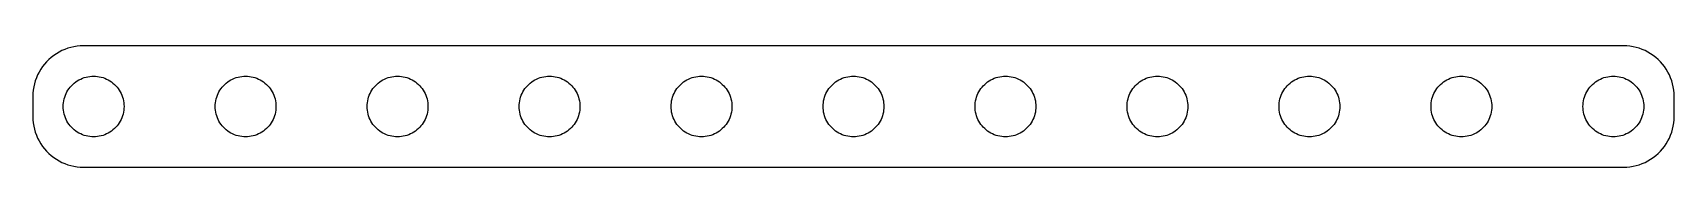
# Model space of a CAD drawing. Header units: metres. Extents: x -81 to 81, y -6 to 6.
import ezdxf

# ---------------------------------------------------------------- set-up
doc = ezdxf.new("R2010")
doc.units = ezdxf.units.M

msp = doc.modelspace()

# ---------------------------------------------------------------- linework, layer by layer
for p, q in [((-78.9389, 5.04509), (-79.1871, 4.85257)), ((-78.6791, 5.22163), (-78.9389, 5.04509)), ((-78.4088, 5.38153), (-78.6791, 5.22163)), ((-78.1289, 5.52414), (-78.4088, 5.38153)), ((-77.8406, 5.64888), (-78.1289, 5.52414)), ((-77.5451, 5.75528), (-77.8406, 5.64888)), ((-77.2435, 5.84291), (-77.5451, 5.75528)), ((-76.9369, 5.91144), (-77.2435, 5.84291)), ((-76.6267, 5.96057), (-76.9369, 5.91144)), ((-76.3139, 5.99013), (-76.6267, 5.96057)), ((-76, 6), (-76.3139, 5.99013)), ((76, 6), (-76, 6)), ((76.3139, 5.99013), (76, 6)), ((76.6267, 5.96057), (76.3139, 5.99013)), ((76.9369, 5.91144), (76.6267, 5.96057)), ((77.2435, 5.84291), (76.9369, 5.91144)), ((77.5451, 5.75528), (77.2435, 5.84291)), ((77.8406, 5.64888), (77.5451, 5.75528)), ((78.1289, 5.52414), (77.8406, 5.64888)), ((78.4088, 5.38153), (78.1289, 5.52414)), ((78.6791, 5.22163), (78.4088, 5.38153)), ((78.9389, 5.04509), (78.6791, 5.22163)), ((79.1871, 4.85257), (78.9389, 5.04509)), ((-80.3815, 3.40877), (-80.5241, 3.12889)), ((-80.2216, 3.67914), (-80.3815, 3.40877)), ((-80.0451, 3.93892), (-80.2216, 3.67914)), ((-79.8526, 4.18712), (-80.0451, 3.93892)), ((-79.6448, 4.42273), (-79.8526, 4.18712)), ((-79.4227, 4.64484), (-79.6448, 4.42273)), ((-79.1871, 4.85257), (-79.4227, 4.64484)), ((79.4227, 4.64484), (79.1871, 4.85257)), ((79.6448, 4.42273), (79.4227, 4.64484)), ((79.8526, 4.18712), (79.6448, 4.42273)), ((80.0451, 3.93892), (79.8526, 4.18712)), ((80.2216, 3.67914), (80.0451, 3.93892)), ((80.3815, 3.40877), (80.2216, 3.67914)), ((80.5241, 3.12889), (80.3815, 3.40877)), ((-80.9606, 1.62666), (-80.9901, 1.31395)), ((-80.9114, 1.9369), (-80.9606, 1.62666)), ((-80.8429, 2.24345), (-80.9114, 1.9369)), ((-80.7553, 2.54509), (-80.8429, 2.24345)), ((-80.6489, 2.84062), (-80.7553, 2.54509)), ((-80.5241, 3.12889), (-80.6489, 2.84062)), ((-77.533, 1.60747), (-77.427, 1.76335)), ((-77.427, 1.76335), (-77.3115, 1.91226)), ((-77.3115, 1.91226), (-77.1869, 2.05363)), ((-77.1869, 2.05363), (-77.0536, 2.1869)), ((-77.0536, 2.1869), (-76.9123, 2.31154)), ((-76.9123, 2.31154), (-76.7634, 2.42705)), ((-76.7634, 2.42705), (-76.6075, 2.53297)), ((-76.6075, 2.53297), (-76.4453, 2.62891)), ((-76.4453, 2.62891), (-76.2773, 2.71448)), ((-76.2773, 2.71448), (-76.1044, 2.78932)), ((-76.1044, 2.78932), (-75.927, 2.85316)), ((-75.927, 2.85316), (-75.7461, 2.90575)), ((-75.7461, 2.90575), (-75.5621, 2.94685)), ((-75.5621, 2.94685), (-75.376, 2.97633)), ((-75.376, 2.97633), (-75.1884, 2.99408)), ((-75.1884, 2.99408), (-75, 3)), ((-75, 3), (-74.8116, 2.99408)), ((-74.8116, 2.99408), (-74.624, 2.97633)), ((-74.624, 2.97633), (-74.4379, 2.94685)), ((-74.4379, 2.94685), (-74.2539, 2.90575)), ((-74.2539, 2.90575), (-74.073, 2.85316)), ((-74.073, 2.85316), (-73.8956, 2.78932)), ((-73.8956, 2.78932), (-73.7227, 2.71448)), ((-73.7227, 2.71448), (-73.5547, 2.62891)), ((-73.5547, 2.62891), (-73.3925, 2.53297)), ((-73.3925, 2.53297), (-73.2366, 2.42705)), ((-73.2366, 2.42705), (-73.0877, 2.31154)), ((-73.0877, 2.31154), (-72.9464, 2.1869)), ((-72.9464, 2.1869), (-72.8131, 2.05363)), ((-72.8131, 2.05363), (-72.6885, 1.91226)), ((-72.6885, 1.91226), (-72.573, 1.76335)), ((-72.573, 1.76335), (-72.467, 1.60747)), ((-62.533, 1.60747), (-62.427, 1.76335)), ((-62.427, 1.76335), (-62.3115, 1.91226)), ((-62.3115, 1.91226), (-62.1869, 2.05363)), ((-62.1869, 2.05363), (-62.0536, 2.1869)), ((-62.0536, 2.1869), (-61.9123, 2.31154)), ((-61.9123, 2.31154), (-61.7634, 2.42705)), ((-61.7634, 2.42705), (-61.6075, 2.53297)), ((-61.6075, 2.53297), (-61.4453, 2.62891)), ((-61.4453, 2.62891), (-61.2773, 2.71448)), ((-61.2773, 2.71448), (-61.1044, 2.78932)), ((-61.1044, 2.78932), (-60.927, 2.85316)), ((-60.927, 2.85316), (-60.7461, 2.90575)), ((-60.7461, 2.90575), (-60.5621, 2.94685)), ((-60.5621, 2.94685), (-60.376, 2.97633)), ((-60.376, 2.97633), (-60.1884, 2.99408)), ((-60.1884, 2.99408), (-60, 3)), ((-60, 3), (-59.8116, 2.99408)), ((-59.8116, 2.99408), (-59.624, 2.97633)), ((-59.624, 2.97633), (-59.4379, 2.94685)), ((-59.4379, 2.94685), (-59.2539, 2.90575)), ((-59.2539, 2.90575), (-59.0729, 2.85316)), ((-59.0729, 2.85316), (-58.8956, 2.78932)), ((-58.8956, 2.78932), (-58.7227, 2.71448)), ((-58.7227, 2.71448), (-58.5547, 2.62891)), ((-58.5547, 2.62891), (-58.3925, 2.53297)), ((-58.3925, 2.53297), (-58.2366, 2.42705)), ((-58.2366, 2.42705), (-58.0877, 2.31154)), ((-58.0877, 2.31154), (-57.9464, 2.1869)), ((-57.9464, 2.1869), (-57.8131, 2.05363)), ((-57.8131, 2.05363), (-57.6885, 1.91226)), ((-57.6885, 1.91226), (-57.5729, 1.76335)), ((-57.5729, 1.76335), (-57.467, 1.60747)), ((-47.533, 1.60747), (-47.427, 1.76335)), ((-47.427, 1.76335), (-47.3115, 1.91226)), ((-47.3115, 1.91226), (-47.1869, 2.05363)), ((-47.1869, 2.05363), (-47.0536, 2.1869)), ((-47.0536, 2.1869), (-46.9123, 2.31154)), ((-46.9123, 2.31154), (-46.7634, 2.42705)), ((-46.7634, 2.42705), (-46.6075, 2.53297)), ((-46.6075, 2.53297), (-46.4453, 2.62891)), ((-46.4453, 2.62891), (-46.2773, 2.71448)), ((-46.2773, 2.71448), (-46.1044, 2.78932)), ((-46.1044, 2.78932), (-45.927, 2.85316)), ((-45.927, 2.85316), (-45.7461, 2.90575)), ((-45.7461, 2.90575), (-45.5621, 2.94685)), ((-45.5621, 2.94685), (-45.376, 2.97633)), ((-45.376, 2.97633), (-45.1884, 2.99408)), ((-45.1884, 2.99408), (-45, 3)), ((-45, 3), (-44.8116, 2.99408)), ((-44.8116, 2.99408), (-44.624, 2.97633)), ((-44.624, 2.97633), (-44.4379, 2.94685)), ((-44.4379, 2.94685), (-44.2539, 2.90575)), ((-44.2539, 2.90575), (-44.0729, 2.85316)), ((-44.0729, 2.85316), (-43.8956, 2.78932)), ((-43.8956, 2.78932), (-43.7227, 2.71448)), ((-43.7227, 2.71448), (-43.5547, 2.62891)), ((-43.5547, 2.62891), (-43.3925, 2.53297)), ((-43.3925, 2.53297), (-43.2366, 2.42705)), ((-43.2366, 2.42705), (-43.0877, 2.31154)), ((-43.0877, 2.31154), (-42.9464, 2.1869)), ((-42.9464, 2.1869), (-42.8131, 2.05363)), ((-42.8131, 2.05363), (-42.6885, 1.91226)), ((-42.6885, 1.91226), (-42.5729, 1.76335)), ((-42.5729, 1.76335), (-42.467, 1.60747)), ((-32.533, 1.60747), (-32.427, 1.76335)), ((-32.427, 1.76335), (-32.3115, 1.91226)), ((-32.3115, 1.91226), (-32.1869, 2.05363)), ((-32.1869, 2.05363), (-32.0536, 2.1869)), ((-32.0536, 2.1869), (-31.9123, 2.31154)), ((-31.9123, 2.31154), (-31.7634, 2.42705)), ((-31.7634, 2.42705), (-31.6075, 2.53297)), ((-31.6075, 2.53297), (-31.4453, 2.62891)), ((-31.4453, 2.62891), (-31.2773, 2.71448)), ((-31.2773, 2.71448), (-31.1044, 2.78932)), ((-31.1044, 2.78932), (-30.927, 2.85316)), ((-30.927, 2.85316), (-30.7461, 2.90575)), ((-30.7461, 2.90575), (-30.5621, 2.94685)), ((-30.5621, 2.94685), (-30.376, 2.97633)), ((-30.376, 2.97633), (-30.1884, 2.99408)), ((-30.1884, 2.99408), (-30, 3)), ((-30, 3), (-29.8116, 2.99408)), ((-29.8116, 2.99408), (-29.624, 2.97633)), ((-29.624, 2.97633), (-29.4379, 2.94685)), ((-29.4379, 2.94685), (-29.2539, 2.90575)), ((-29.2539, 2.90575), (-29.0729, 2.85316)), ((-29.0729, 2.85316), (-28.8956, 2.78932)), ((-28.8956, 2.78932), (-28.7227, 2.71448)), ((-28.7227, 2.71448), (-28.5547, 2.62891)), ((-28.5547, 2.62891), (-28.3925, 2.53297)), ((-28.3925, 2.53297), (-28.2366, 2.42705)), ((-28.2366, 2.42705), (-28.0877, 2.31154)), ((-28.0877, 2.31154), (-27.9464, 2.1869)), ((-27.9464, 2.1869), (-27.8131, 2.05363)), ((-27.8131, 2.05363), (-27.6884, 1.91226)), ((-27.6884, 1.91226), (-27.5729, 1.76335)), ((-27.5729, 1.76335), (-27.467, 1.60747)), ((-17.533, 1.60747), (-17.427, 1.76335)), ((-17.427, 1.76335), (-17.3115, 1.91226)), ((-17.3115, 1.91226), (-17.1869, 2.05363)), ((-17.1869, 2.05363), (-17.0536, 2.1869)), ((-17.0536, 2.1869), (-16.9123, 2.31154)), ((-16.9123, 2.31154), (-16.7634, 2.42705)), ((-16.7634, 2.42705), (-16.6075, 2.53297)), ((-16.6075, 2.53297), (-16.4453, 2.62891)), ((-16.4453, 2.62891), (-16.2773, 2.71448)), ((-16.2773, 2.71448), (-16.1044, 2.78932)), ((-16.1044, 2.78932), (-15.927, 2.85316)), ((-15.927, 2.85316), (-15.7461, 2.90575)), ((-15.7461, 2.90575), (-15.5621, 2.94685)), ((-15.5621, 2.94685), (-15.376, 2.97633)), ((-15.376, 2.97633), (-15.1884, 2.99408)), ((-15.1884, 2.99408), (-15, 3)), ((-15, 3), (-14.8116, 2.99408)), ((-14.8116, 2.99408), (-14.624, 2.97633)), ((-14.624, 2.97633), (-14.4379, 2.94685)), ((-14.4379, 2.94685), (-14.2539, 2.90575)), ((-14.2539, 2.90575), (-14.0729, 2.85316)), ((-14.0729, 2.85316), (-13.8956, 2.78932)), ((-13.8956, 2.78932), (-13.7227, 2.71448)), ((-13.7227, 2.71448), (-13.5547, 2.62891)), ((-13.5547, 2.62891), (-13.3925, 2.53297)), ((-13.3925, 2.53297), (-13.2366, 2.42705)), ((-13.2366, 2.42705), (-13.0877, 2.31154)), ((-13.0877, 2.31154), (-12.9464, 2.1869)), ((-12.9464, 2.1869), (-12.8131, 2.05363)), ((-12.8131, 2.05363), (-12.6884, 1.91226)), ((-12.6884, 1.91226), (-12.5729, 1.76335)), ((-12.5729, 1.76335), (-12.467, 1.60747)), ((-2.53297, 1.60747), (-2.42705, 1.76335)), ((-2.42705, 1.76335), (-2.31154, 1.91226)), ((-2.31154, 1.91226), (-2.1869, 2.05363)), ((-2.1869, 2.05363), (-2.05363, 2.1869)), ((-2.05363, 2.1869), (-1.91226, 2.31154)), ((-1.91226, 2.31154), (-1.76335, 2.42705)), ((-1.76335, 2.42705), (-1.60747, 2.53297)), ((-1.60747, 2.53297), (-1.44525, 2.62891)), ((-1.44525, 2.62891), (-1.27733, 2.71448)), ((-1.27733, 2.71448), (-1.10437, 2.78932)), ((-1.10437, 2.78932), (-0.927048, 2.85316)), ((-0.927048, 2.85316), (-0.746063, 2.90575)), ((-0.746063, 2.90575), (-0.562134, 2.94685)), ((-0.562134, 2.94685), (-0.375992, 2.97633)), ((-0.375992, 2.97633), (-0.18837, 2.99408)), ((-0.18837, 2.99408), (0, 3)), ((0, 3), (0.18837, 2.99408)), ((0.18837, 2.99408), (0.375992, 2.97633)), ((0.375992, 2.97633), (0.562134, 2.94685)), ((0.562134, 2.94685), (0.746063, 2.90575)), ((0.746063, 2.90575), (0.927048, 2.85316)), ((0.927048, 2.85316), (1.10437, 2.78932)), ((1.10437, 2.78932), (1.27733, 2.71448)), ((1.27733, 2.71448), (1.44525, 2.62891)), ((1.44525, 2.62891), (1.60747, 2.53297)), ((1.60747, 2.53297), (1.76335, 2.42705)), ((1.76335, 2.42705), (1.91226, 2.31154)), ((1.91226, 2.31154), (2.05363, 2.1869)), ((2.05363, 2.1869), (2.1869, 2.05363)), ((2.1869, 2.05363), (2.31154, 1.91226)), ((2.31154, 1.91226), (2.42705, 1.76335)), ((2.42705, 1.76335), (2.53297, 1.60747)), ((12.467, 1.60747), (12.5729, 1.76335)), ((12.5729, 1.76335), (12.6884, 1.91226)), ((12.6884, 1.91226), (12.8131, 2.05363)), ((12.8131, 2.05363), (12.9464, 2.1869)), ((12.9464, 2.1869), (13.0877, 2.31154)), ((13.0877, 2.31154), (13.2366, 2.42705)), ((13.2366, 2.42705), (13.3925, 2.53297)), ((13.3925, 2.53297), (13.5547, 2.62891)), ((13.5547, 2.62891), (13.7227, 2.71448)), ((13.7227, 2.71448), (13.8956, 2.78932)), ((13.8956, 2.78932), (14.0729, 2.85316)), ((14.0729, 2.85316), (14.2539, 2.90575)), ((14.2539, 2.90575), (14.4379, 2.94685)), ((14.4379, 2.94685), (14.624, 2.97633)), ((14.624, 2.97633), (14.8116, 2.99408)), ((14.8116, 2.99408), (15, 3)), ((15, 3), (15.1884, 2.99408)), ((15.1884, 2.99408), (15.376, 2.97633)), ((15.376, 2.97633), (15.5621, 2.94685)), ((15.5621, 2.94685), (15.7461, 2.90575)), ((15.7461, 2.90575), (15.927, 2.85316)), ((15.927, 2.85316), (16.1044, 2.78932)), ((16.1044, 2.78932), (16.2773, 2.71448)), ((16.2773, 2.71448), (16.4453, 2.62891)), ((16.4453, 2.62891), (16.6075, 2.53297)), ((16.6075, 2.53297), (16.7634, 2.42705)), ((16.7634, 2.42705), (16.9123, 2.31154)), ((16.9123, 2.31154), (17.0536, 2.1869)), ((17.0536, 2.1869), (17.1869, 2.05363)), ((17.1869, 2.05363), (17.3115, 1.91226)), ((17.3115, 1.91226), (17.427, 1.76335)), ((17.427, 1.76335), (17.533, 1.60747)), ((27.467, 1.60747), (27.5729, 1.76335)), ((27.5729, 1.76335), (27.6884, 1.91226)), ((27.6884, 1.91226), (27.8131, 2.05363)), ((27.8131, 2.05363), (27.9464, 2.1869)), ((27.9464, 2.1869), (28.0877, 2.31154)), ((28.0877, 2.31154), (28.2366, 2.42705)), ((28.2366, 2.42705), (28.3925, 2.53297)), ((28.3925, 2.53297), (28.5547, 2.62891)), ((28.5547, 2.62891), (28.7227, 2.71448)), ((28.7227, 2.71448), (28.8956, 2.78932)), ((28.8956, 2.78932), (29.0729, 2.85316)), ((29.0729, 2.85316), (29.2539, 2.90575)), ((29.2539, 2.90575), (29.4379, 2.94685)), ((29.4379, 2.94685), (29.624, 2.97633)), ((29.624, 2.97633), (29.8116, 2.99408)), ((29.8116, 2.99408), (30, 3)), ((30, 3), (30.1884, 2.99408)), ((30.1884, 2.99408), (30.376, 2.97633)), ((30.376, 2.97633), (30.5621, 2.94685)), ((30.5621, 2.94685), (30.7461, 2.90575)), ((30.7461, 2.90575), (30.927, 2.85316)), ((30.927, 2.85316), (31.1044, 2.78932)), ((31.1044, 2.78932), (31.2773, 2.71448)), ((31.2773, 2.71448), (31.4453, 2.62891)), ((31.4453, 2.62891), (31.6075, 2.53297)), ((31.6075, 2.53297), (31.7634, 2.42705)), ((31.7634, 2.42705), (31.9123, 2.31154)), ((31.9123, 2.31154), (32.0536, 2.1869)), ((32.0536, 2.1869), (32.1869, 2.05363)), ((32.1869, 2.05363), (32.3115, 1.91226)), ((32.3115, 1.91226), (32.427, 1.76335)), ((32.427, 1.76335), (32.533, 1.60747)), ((42.467, 1.60747), (42.5729, 1.76335)), ((42.5729, 1.76335), (42.6885, 1.91226)), ((42.6885, 1.91226), (42.8131, 2.05363)), ((42.8131, 2.05363), (42.9464, 2.1869)), ((42.9464, 2.1869), (43.0877, 2.31154)), ((43.0877, 2.31154), (43.2366, 2.42705)), ((43.2366, 2.42705), (43.3925, 2.53297)), ((43.3925, 2.53297), (43.5547, 2.62891)), ((43.5547, 2.62891), (43.7227, 2.71448)), ((43.7227, 2.71448), (43.8956, 2.78932)), ((43.8956, 2.78932), (44.0729, 2.85316)), ((44.0729, 2.85316), (44.2539, 2.90575)), ((44.2539, 2.90575), (44.4379, 2.94685)), ((44.4379, 2.94685), (44.624, 2.97633)), ((44.624, 2.97633), (44.8116, 2.99408)), ((44.8116, 2.99408), (45, 3)), ((45, 3), (45.1884, 2.99408)), ((45.1884, 2.99408), (45.376, 2.97633)), ((45.376, 2.97633), (45.5621, 2.94685)), ((45.5621, 2.94685), (45.7461, 2.90575)), ((45.7461, 2.90575), (45.927, 2.85316)), ((45.927, 2.85316), (46.1044, 2.78932)), ((46.1044, 2.78932), (46.2773, 2.71448)), ((46.2773, 2.71448), (46.4453, 2.62891)), ((46.4453, 2.62891), (46.6075, 2.53297)), ((46.6075, 2.53297), (46.7634, 2.42705)), ((46.7634, 2.42705), (46.9123, 2.31154)), ((46.9123, 2.31154), (47.0536, 2.1869)), ((47.0536, 2.1869), (47.1869, 2.05363)), ((47.1869, 2.05363), (47.3115, 1.91226)), ((47.3115, 1.91226), (47.427, 1.76335)), ((47.427, 1.76335), (47.533, 1.60747)), ((57.467, 1.60747), (57.5729, 1.76335)), ((57.5729, 1.76335), (57.6885, 1.91226)), ((57.6885, 1.91226), (57.8131, 2.05363)), ((57.8131, 2.05363), (57.9464, 2.1869)), ((57.9464, 2.1869), (58.0877, 2.31154)), ((58.0877, 2.31154), (58.2366, 2.42705)), ((58.2366, 2.42705), (58.3925, 2.53297)), ((58.3925, 2.53297), (58.5547, 2.62891)), ((58.5547, 2.62891), (58.7227, 2.71448)), ((58.7227, 2.71448), (58.8956, 2.78932)), ((58.8956, 2.78932), (59.0729, 2.85316)), ((59.0729, 2.85316), (59.2539, 2.90575)), ((59.2539, 2.90575), (59.4379, 2.94685)), ((59.4379, 2.94685), (59.624, 2.97633)), ((59.624, 2.97633), (59.8116, 2.99408)), ((59.8116, 2.99408), (60, 3)), ((60, 3), (60.1884, 2.99408)), ((60.1884, 2.99408), (60.376, 2.97633)), ((60.376, 2.97633), (60.5621, 2.94685)), ((60.5621, 2.94685), (60.7461, 2.90575)), ((60.7461, 2.90575), (60.927, 2.85316)), ((60.927, 2.85316), (61.1044, 2.78932)), ((61.1044, 2.78932), (61.2773, 2.71448)), ((61.2773, 2.71448), (61.4453, 2.62891)), ((61.4453, 2.62891), (61.6075, 2.53297)), ((61.6075, 2.53297), (61.7634, 2.42705)), ((61.7634, 2.42705), (61.9123, 2.31154)), ((61.9123, 2.31154), (62.0536, 2.1869)), ((62.0536, 2.1869), (62.1869, 2.05363)), ((62.1869, 2.05363), (62.3115, 1.91226)), ((62.3115, 1.91226), (62.427, 1.76335)), ((62.427, 1.76335), (62.533, 1.60747)), ((72.467, 1.60747), (72.573, 1.76335)), ((72.573, 1.76335), (72.6885, 1.91226)), ((72.6885, 1.91226), (72.8131, 2.05363)), ((72.8131, 2.05363), (72.9464, 2.1869)), ((72.9464, 2.1869), (73.0877, 2.31154)), ((73.0877, 2.31154), (73.2366, 2.42705)), ((73.2366, 2.42705), (73.3925, 2.53297)), ((73.3925, 2.53297), (73.5547, 2.62891)), ((73.5547, 2.62891), (73.7227, 2.71448)), ((73.7227, 2.71448), (73.8956, 2.78932)), ((73.8956, 2.78932), (74.073, 2.85316)), ((74.073, 2.85316), (74.2539, 2.90575)), ((74.2539, 2.90575), (74.4379, 2.94685)), ((74.4379, 2.94685), (74.624, 2.97633)), ((74.624, 2.97633), (74.8116, 2.99408)), ((74.8116, 2.99408), (75, 3)), ((75, 3), (75.1884, 2.99408)), ((75.1884, 2.99408), (75.376, 2.97633)), ((75.376, 2.97633), (75.5621, 2.94685)), ((75.5621, 2.94685), (75.7461, 2.90575)), ((75.7461, 2.90575), (75.927, 2.85316)), ((75.927, 2.85316), (76.1044, 2.78932)), ((76.1044, 2.78932), (76.2773, 2.71448)), ((76.2773, 2.71448), (76.4453, 2.62891)), ((76.4453, 2.62891), (76.6075, 2.53297)), ((76.6075, 2.53297), (76.7634, 2.42705)), ((76.7634, 2.42705), (76.9123, 2.31154)), ((76.9123, 2.31154), (77.0536, 2.1869)), ((77.0536, 2.1869), (77.1869, 2.05363)), ((77.1869, 2.05363), (77.3115, 1.91226)), ((77.3115, 1.91226), (77.427, 1.76335)), ((77.427, 1.76335), (77.533, 1.60747)), ((80.6489, 2.84062), (80.5241, 3.12889)), ((80.7553, 2.54509), (80.6489, 2.84062)), ((80.8429, 2.24345), (80.7553, 2.54509)), ((80.9114, 1.9369), (80.8429, 2.24345)), ((80.9606, 1.62666), (80.9114, 1.9369)), ((80.9901, 1.31395), (80.9606, 1.62666)), ((-80.9901, 1.31395), (-81, 1)), ((-81, 1), (-81, -1)), ((-78, 0), (-77.9941, 0.18837)), ((-77.9941, -0.18837), (-78, 0)), ((-77.9941, 0.18837), (-77.9763, 0.375992)), ((-77.9763, 0.375992), (-77.9469, 0.562134)), ((-77.9469, 0.562134), (-77.9057, 0.746063)), ((-77.9057, 0.746063), (-77.8532, 0.927048)), ((-77.8532, 0.927048), (-77.7893, 1.10437)), ((-77.7893, 1.10437), (-77.7145, 1.27733)), ((-77.7145, 1.27733), (-77.6289, 1.44525)), ((-77.6289, 1.44525), (-77.533, 1.60747)), ((-72.467, 1.60747), (-72.3711, 1.44525)), ((-72.3711, 1.44525), (-72.2855, 1.27733)), ((-72.2855, 1.27733), (-72.2107, 1.10437)), ((-72.2107, 1.10437), (-72.1468, 0.927048)), ((-72.1468, 0.927048), (-72.0943, 0.746063)), ((-72.0943, 0.746063), (-72.0531, 0.562134)), ((-72.0531, 0.562134), (-72.0237, 0.375992)), ((-72.0237, 0.375992), (-72.0059, 0.18837)), ((-72.0059, 0.18837), (-72, 0)), ((-72, 0), (-72.0059, -0.18837)), ((-63, 0), (-62.9941, 0.18837)), ((-62.9941, -0.18837), (-63, 0)), ((-62.9941, 0.18837), (-62.9763, 0.375992)), ((-62.9763, 0.375992), (-62.9469, 0.562134)), ((-62.9469, 0.562134), (-62.9057, 0.746063)), ((-62.9057, 0.746063), (-62.8532, 0.927048)), ((-62.8532, 0.927048), (-62.7893, 1.10437)), ((-62.7893, 1.10437), (-62.7145, 1.27733)), ((-62.7145, 1.27733), (-62.6289, 1.44525)), ((-62.6289, 1.44525), (-62.533, 1.60747)), ((-57.467, 1.60747), (-57.3711, 1.44525)), ((-57.3711, 1.44525), (-57.2855, 1.27733)), ((-57.2855, 1.27733), (-57.2107, 1.10437)), ((-57.2107, 1.10437), (-57.1468, 0.927048)), ((-57.1468, 0.927048), (-57.0942, 0.746063)), ((-57.0942, 0.746063), (-57.0531, 0.562134)), ((-57.0531, 0.562134), (-57.0237, 0.375992)), ((-57.0237, 0.375992), (-57.0059, 0.18837)), ((-57.0059, 0.18837), (-57, 0)), ((-57, 0), (-57.0059, -0.18837)), ((-48, 0), (-47.9941, 0.18837)), ((-47.9941, -0.18837), (-48, 0)), ((-47.9941, 0.18837), (-47.9763, 0.375992)), ((-47.9763, 0.375992), (-47.9469, 0.562134)), ((-47.9469, 0.562134), (-47.9057, 0.746063)), ((-47.9057, 0.746063), (-47.8532, 0.927048)), ((-47.8532, 0.927048), (-47.7893, 1.10437)), ((-47.7893, 1.10437), (-47.7145, 1.27733)), ((-47.7145, 1.27733), (-47.6289, 1.44525)), ((-47.6289, 1.44525), (-47.533, 1.60747)), ((-42.467, 1.60747), (-42.3711, 1.44525)), ((-42.3711, 1.44525), (-42.2855, 1.27733)), ((-42.2855, 1.27733), (-42.2107, 1.10437)), ((-42.2107, 1.10437), (-42.1468, 0.927048)), ((-42.1468, 0.927048), (-42.0942, 0.746063)), ((-42.0942, 0.746063), (-42.0531, 0.562134)), ((-42.0531, 0.562134), (-42.0237, 0.375992)), ((-42.0237, 0.375992), (-42.0059, 0.18837)), ((-42.0059, 0.18837), (-42, 0)), ((-42, 0), (-42.0059, -0.18837)), ((-33, 0), (-32.9941, 0.18837)), ((-32.9941, -0.18837), (-33, 0)), ((-32.9941, 0.18837), (-32.9763, 0.375992)), ((-32.9763, 0.375992), (-32.9469, 0.562134)), ((-32.9469, 0.562134), (-32.9057, 0.746063)), ((-32.9057, 0.746063), (-32.8532, 0.927048)), ((-32.8532, 0.927048), (-32.7893, 1.10437)), ((-32.7893, 1.10437), (-32.7145, 1.27733)), ((-32.7145, 1.27733), (-32.6289, 1.44525)), ((-32.6289, 1.44525), (-32.533, 1.60747)), ((-27.467, 1.60747), (-27.3711, 1.44525)), ((-27.3711, 1.44525), (-27.2855, 1.27733)), ((-27.2855, 1.27733), (-27.2107, 1.10437)), ((-27.2107, 1.10437), (-27.1468, 0.927048)), ((-27.1468, 0.927048), (-27.0942, 0.746063)), ((-27.0942, 0.746063), (-27.0531, 0.562134)), ((-27.0531, 0.562134), (-27.0237, 0.375992)), ((-27.0237, 0.375992), (-27.0059, 0.18837)), ((-27.0059, 0.18837), (-27, 0)), ((-27, 0), (-27.0059, -0.18837)), ((-18, 0), (-17.9941, 0.18837)), ((-17.9941, -0.18837), (-18, 0)), ((-17.9941, 0.18837), (-17.9763, 0.375992)), ((-17.9763, 0.375992), (-17.9469, 0.562134)), ((-17.9469, 0.562134), (-17.9057, 0.746063)), ((-17.9057, 0.746063), (-17.8532, 0.927048)), ((-17.8532, 0.927048), (-17.7893, 1.10437)), ((-17.7893, 1.10437), (-17.7145, 1.27733)), ((-17.7145, 1.27733), (-17.6289, 1.44525)), ((-17.6289, 1.44525), (-17.533, 1.60747)), ((-12.467, 1.60747), (-12.3711, 1.44525)), ((-12.3711, 1.44525), (-12.2855, 1.27733)), ((-12.2855, 1.27733), (-12.2107, 1.10437)), ((-12.2107, 1.10437), (-12.1468, 0.927048)), ((-12.1468, 0.927048), (-12.0942, 0.746063)), ((-12.0942, 0.746063), (-12.0531, 0.562134)), ((-12.0531, 0.562134), (-12.0237, 0.375992)), ((-12.0237, 0.375992), (-12.0059, 0.18837)), ((-12.0059, 0.18837), (-12, 0)), ((-12, 0), (-12.0059, -0.18837)), ((-3, 0), (-2.99408, 0.18837)), ((-2.99408, -0.18837), (-3, 0)), ((-2.99408, 0.18837), (-2.97633, 0.375992)), ((-2.97633, 0.375992), (-2.94685, 0.562134)), ((-2.94685, 0.562134), (-2.90575, 0.746063)), ((-2.90575, 0.746063), (-2.85316, 0.927048)), ((-2.85316, 0.927048), (-2.78932, 1.10437)), ((-2.78932, 1.10437), (-2.71448, 1.27733)), ((-2.71448, 1.27733), (-2.62891, 1.44525)), ((-2.62891, 1.44525), (-2.53297, 1.60747)), ((2.53297, 1.60747), (2.62891, 1.44525)), ((2.62891, 1.44525), (2.71448, 1.27733)), ((2.71448, 1.27733), (2.78932, 1.10437)), ((2.78932, 1.10437), (2.85316, 0.927048)), ((2.85316, 0.927048), (2.90575, 0.746063)), ((2.90575, 0.746063), (2.94685, 0.562134)), ((2.94685, 0.562134), (2.97633, 0.375992)), ((2.97633, 0.375992), (2.99408, 0.18837)), ((2.99408, 0.18837), (3, 0)), ((3, 0), (2.99408, -0.18837)), ((12, 0), (12.0059, 0.18837)), ((12.0059, -0.18837), (12, 0)), ((12.0059, 0.18837), (12.0237, 0.375992)), ((12.0237, 0.375992), (12.0531, 0.562134)), ((12.0531, 0.562134), (12.0942, 0.746063)), ((12.0942, 0.746063), (12.1468, 0.927048)), ((12.1468, 0.927048), (12.2107, 1.10437)), ((12.2107, 1.10437), (12.2855, 1.27733)), ((12.2855, 1.27733), (12.3711, 1.44525)), ((12.3711, 1.44525), (12.467, 1.60747)), ((17.533, 1.60747), (17.6289, 1.44525)), ((17.6289, 1.44525), (17.7145, 1.27733)), ((17.7145, 1.27733), (17.7893, 1.10437)), ((17.7893, 1.10437), (17.8532, 0.927048)), ((17.8532, 0.927048), (17.9057, 0.746063)), ((17.9057, 0.746063), (17.9469, 0.562134)), ((17.9469, 0.562134), (17.9763, 0.375992)), ((17.9763, 0.375992), (17.9941, 0.18837)), ((17.9941, 0.18837), (18, 0)), ((18, 0), (17.9941, -0.18837)), ((27, 0), (27.0059, 0.18837)), ((27.0059, -0.18837), (27, 0)), ((27.0059, 0.18837), (27.0237, 0.375992)), ((27.0237, 0.375992), (27.0531, 0.562134)), ((27.0531, 0.562134), (27.0942, 0.746063)), ((27.0942, 0.746063), (27.1468, 0.927048)), ((27.1468, 0.927048), (27.2107, 1.10437)), ((27.2107, 1.10437), (27.2855, 1.27733)), ((27.2855, 1.27733), (27.3711, 1.44525)), ((27.3711, 1.44525), (27.467, 1.60747)), ((32.533, 1.60747), (32.6289, 1.44525)), ((32.6289, 1.44525), (32.7145, 1.27733)), ((32.7145, 1.27733), (32.7893, 1.10437)), ((32.7893, 1.10437), (32.8532, 0.927048)), ((32.8532, 0.927048), (32.9057, 0.746063)), ((32.9057, 0.746063), (32.9469, 0.562134)), ((32.9469, 0.562134), (32.9763, 0.375992)), ((32.9763, 0.375992), (32.9941, 0.18837)), ((32.9941, 0.18837), (33, 0)), ((33, 0), (32.9941, -0.18837)), ((42, 0), (42.0059, 0.18837)), ((42.0059, -0.18837), (42, 0)), ((42.0059, 0.18837), (42.0237, 0.375992)), ((42.0237, 0.375992), (42.0531, 0.562134)), ((42.0531, 0.562134), (42.0942, 0.746063)), ((42.0942, 0.746063), (42.1468, 0.927048)), ((42.1468, 0.927048), (42.2107, 1.10437)), ((42.2107, 1.10437), (42.2855, 1.27733)), ((42.2855, 1.27733), (42.3711, 1.44525)), ((42.3711, 1.44525), (42.467, 1.60747)), ((47.533, 1.60747), (47.6289, 1.44525)), ((47.6289, 1.44525), (47.7145, 1.27733)), ((47.7145, 1.27733), (47.7893, 1.10437)), ((47.7893, 1.10437), (47.8532, 0.927048)), ((47.8532, 0.927048), (47.9057, 0.746063)), ((47.9057, 0.746063), (47.9469, 0.562134)), ((47.9469, 0.562134), (47.9763, 0.375992)), ((47.9763, 0.375992), (47.9941, 0.18837)), ((47.9941, 0.18837), (48, 0)), ((48, 0), (47.9941, -0.18837)), ((57, 0), (57.0059, 0.18837)), ((57.0059, -0.18837), (57, 0)), ((57.0059, 0.18837), (57.0237, 0.375992)), ((57.0237, 0.375992), (57.0531, 0.562134)), ((57.0531, 0.562134), (57.0942, 0.746063)), ((57.0942, 0.746063), (57.1468, 0.927048)), ((57.1468, 0.927048), (57.2107, 1.10437)), ((57.2107, 1.10437), (57.2855, 1.27733)), ((57.2855, 1.27733), (57.3711, 1.44525)), ((57.3711, 1.44525), (57.467, 1.60747)), ((62.533, 1.60747), (62.6289, 1.44525)), ((62.6289, 1.44525), (62.7145, 1.27733)), ((62.7145, 1.27733), (62.7893, 1.10437)), ((62.7893, 1.10437), (62.8532, 0.927048)), ((62.8532, 0.927048), (62.9057, 0.746063)), ((62.9057, 0.746063), (62.9469, 0.562134)), ((62.9469, 0.562134), (62.9763, 0.375992)), ((62.9763, 0.375992), (62.9941, 0.18837)), ((62.9941, 0.18837), (63, 0)), ((63, 0), (62.9941, -0.18837)), ((72, 0), (72.0059, 0.18837)), ((72.0059, -0.18837), (72, 0)), ((72.0059, 0.18837), (72.0237, 0.375992)), ((72.0237, 0.375992), (72.0531, 0.562134)), ((72.0531, 0.562134), (72.0943, 0.746063)), ((72.0943, 0.746063), (72.1468, 0.927048)), ((72.1468, 0.927048), (72.2107, 1.10437)), ((72.2107, 1.10437), (72.2855, 1.27733)), ((72.2855, 1.27733), (72.3711, 1.44525)), ((72.3711, 1.44525), (72.467, 1.60747)), ((77.533, 1.60747), (77.6289, 1.44525)), ((77.6289, 1.44525), (77.7145, 1.27733)), ((77.7145, 1.27733), (77.7893, 1.10437)), ((77.7893, 1.10437), (77.8532, 0.927048)), ((77.8532, 0.927048), (77.9057, 0.746063)), ((77.9057, 0.746063), (77.9469, 0.562134)), ((77.9469, 0.562134), (77.9763, 0.375992)), ((77.9763, 0.375992), (77.9941, 0.18837)), ((77.9941, 0.18837), (78, 0)), ((78, 0), (77.9941, -0.18837)), ((81, 1), (80.9901, 1.31395)), ((81, -1), (81, 1)), ((-81, -1), (-80.9901, -1.31395)), ((-80.9901, -1.31395), (-80.9606, -1.62666)), ((-77.9763, -0.375992), (-77.9941, -0.18837)), ((-77.9469, -0.562134), (-77.9763, -0.375992)), ((-77.9057, -0.746063), (-77.9469, -0.562134)), ((-77.8532, -0.927048), (-77.9057, -0.746063)), ((-77.7893, -1.10437), (-77.8532, -0.927048)), ((-77.7145, -1.27733), (-77.7893, -1.10437)), ((-77.6289, -1.44525), (-77.7145, -1.27733)), ((-77.533, -1.60747), (-77.6289, -1.44525)), ((-77.427, -1.76335), (-77.533, -1.60747)), ((-72.467, -1.60747), (-72.573, -1.76335)), ((-72.3711, -1.44525), (-72.467, -1.60747)), ((-72.2855, -1.27733), (-72.3711, -1.44525)), ((-72.2107, -1.10437), (-72.2855, -1.27733)), ((-72.1468, -0.927048), (-72.2107, -1.10437)), ((-72.0943, -0.746063), (-72.1468, -0.927048)), ((-72.0531, -0.562134), (-72.0943, -0.746063)), ((-72.0237, -0.375992), (-72.0531, -0.562134)), ((-72.0059, -0.18837), (-72.0237, -0.375992)), ((-62.9763, -0.375992), (-62.9941, -0.18837)), ((-62.9469, -0.562134), (-62.9763, -0.375992)), ((-62.9057, -0.746063), (-62.9469, -0.562134)), ((-62.8532, -0.927048), (-62.9057, -0.746063)), ((-62.7893, -1.10437), (-62.8532, -0.927048)), ((-62.7145, -1.27733), (-62.7893, -1.10437)), ((-62.6289, -1.44525), (-62.7145, -1.27733)), ((-62.533, -1.60747), (-62.6289, -1.44525)), ((-62.427, -1.76335), (-62.533, -1.60747)), ((-57.467, -1.60747), (-57.5729, -1.76335)), ((-57.3711, -1.44525), (-57.467, -1.60747)), ((-57.2855, -1.27733), (-57.3711, -1.44525)), ((-57.2107, -1.10437), (-57.2855, -1.27733)), ((-57.1468, -0.927048), (-57.2107, -1.10437)), ((-57.0942, -0.746063), (-57.1468, -0.927048)), ((-57.0531, -0.562134), (-57.0942, -0.746063)), ((-57.0237, -0.375992), (-57.0531, -0.562134)), ((-57.0059, -0.18837), (-57.0237, -0.375992)), ((-47.9763, -0.375992), (-47.9941, -0.18837)), ((-47.9469, -0.562134), (-47.9763, -0.375992)), ((-47.9057, -0.746063), (-47.9469, -0.562134)), ((-47.8532, -0.927048), (-47.9057, -0.746063)), ((-47.7893, -1.10437), (-47.8532, -0.927048)), ((-47.7145, -1.27733), (-47.7893, -1.10437)), ((-47.6289, -1.44525), (-47.7145, -1.27733)), ((-47.533, -1.60747), (-47.6289, -1.44525)), ((-47.427, -1.76335), (-47.533, -1.60747)), ((-42.467, -1.60747), (-42.5729, -1.76335)), ((-42.3711, -1.44525), (-42.467, -1.60747)), ((-42.2855, -1.27733), (-42.3711, -1.44525)), ((-42.2107, -1.10437), (-42.2855, -1.27733)), ((-42.1468, -0.927048), (-42.2107, -1.10437)), ((-42.0942, -0.746063), (-42.1468, -0.927048)), ((-42.0531, -0.562134), (-42.0942, -0.746063)), ((-42.0237, -0.375992), (-42.0531, -0.562134)), ((-42.0059, -0.18837), (-42.0237, -0.375992)), ((-32.9763, -0.375992), (-32.9941, -0.18837)), ((-32.9469, -0.562134), (-32.9763, -0.375992)), ((-32.9057, -0.746063), (-32.9469, -0.562134)), ((-32.8532, -0.927048), (-32.9057, -0.746063)), ((-32.7893, -1.10437), (-32.8532, -0.927048)), ((-32.7145, -1.27733), (-32.7893, -1.10437)), ((-32.6289, -1.44525), (-32.7145, -1.27733)), ((-32.533, -1.60747), (-32.6289, -1.44525)), ((-32.427, -1.76335), (-32.533, -1.60747)), ((-27.467, -1.60747), (-27.5729, -1.76335)), ((-27.3711, -1.44525), (-27.467, -1.60747)), ((-27.2855, -1.27733), (-27.3711, -1.44525)), ((-27.2107, -1.10437), (-27.2855, -1.27733)), ((-27.1468, -0.927048), (-27.2107, -1.10437)), ((-27.0942, -0.746063), (-27.1468, -0.927048)), ((-27.0531, -0.562134), (-27.0942, -0.746063)), ((-27.0237, -0.375992), (-27.0531, -0.562134)), ((-27.0059, -0.18837), (-27.0237, -0.375992)), ((-17.9763, -0.375992), (-17.9941, -0.18837)), ((-17.9469, -0.562134), (-17.9763, -0.375992)), ((-17.9057, -0.746063), (-17.9469, -0.562134)), ((-17.8532, -0.927048), (-17.9057, -0.746063)), ((-17.7893, -1.10437), (-17.8532, -0.927048)), ((-17.7145, -1.27733), (-17.7893, -1.10437)), ((-17.6289, -1.44525), (-17.7145, -1.27733)), ((-17.533, -1.60747), (-17.6289, -1.44525)), ((-17.427, -1.76335), (-17.533, -1.60747)), ((-12.467, -1.60747), (-12.5729, -1.76335)), ((-12.3711, -1.44525), (-12.467, -1.60747)), ((-12.2855, -1.27733), (-12.3711, -1.44525)), ((-12.2107, -1.10437), (-12.2855, -1.27733)), ((-12.1468, -0.927048), (-12.2107, -1.10437)), ((-12.0942, -0.746063), (-12.1468, -0.927048)), ((-12.0531, -0.562134), (-12.0942, -0.746063)), ((-12.0237, -0.375992), (-12.0531, -0.562134)), ((-12.0059, -0.18837), (-12.0237, -0.375992)), ((-2.97633, -0.375992), (-2.99408, -0.18837)), ((-2.94685, -0.562134), (-2.97633, -0.375992)), ((-2.90575, -0.746063), (-2.94685, -0.562134)), ((-2.85316, -0.927048), (-2.90575, -0.746063)), ((-2.78932, -1.10437), (-2.85316, -0.927048)), ((-2.71448, -1.27733), (-2.78932, -1.10437)), ((-2.62891, -1.44525), (-2.71448, -1.27733)), ((-2.53297, -1.60747), (-2.62891, -1.44525)), ((-2.42705, -1.76335), (-2.53297, -1.60747)), ((2.53297, -1.60747), (2.42705, -1.76335)), ((2.62891, -1.44525), (2.53297, -1.60747)), ((2.71448, -1.27733), (2.62891, -1.44525)), ((2.78932, -1.10437), (2.71448, -1.27733)), ((2.85316, -0.927048), (2.78932, -1.10437)), ((2.90575, -0.746063), (2.85316, -0.927048)), ((2.94685, -0.562134), (2.90575, -0.746063)), ((2.97633, -0.375992), (2.94685, -0.562134)), ((2.99408, -0.18837), (2.97633, -0.375992)), ((12.0237, -0.375992), (12.0059, -0.18837)), ((12.0531, -0.562134), (12.0237, -0.375992)), ((12.0942, -0.746063), (12.0531, -0.562134)), ((12.1468, -0.927048), (12.0942, -0.746063)), ((12.2107, -1.10437), (12.1468, -0.927048)), ((12.2855, -1.27733), (12.2107, -1.10437)), ((12.3711, -1.44525), (12.2855, -1.27733)), ((12.467, -1.60747), (12.3711, -1.44525)), ((12.5729, -1.76335), (12.467, -1.60747)), ((17.533, -1.60747), (17.427, -1.76335)), ((17.6289, -1.44525), (17.533, -1.60747)), ((17.7145, -1.27733), (17.6289, -1.44525)), ((17.7893, -1.10437), (17.7145, -1.27733)), ((17.8532, -0.927048), (17.7893, -1.10437)), ((17.9057, -0.746063), (17.8532, -0.927048)), ((17.9469, -0.562134), (17.9057, -0.746063)), ((17.9763, -0.375992), (17.9469, -0.562134)), ((17.9941, -0.18837), (17.9763, -0.375992)), ((27.0237, -0.375992), (27.0059, -0.18837)), ((27.0531, -0.562134), (27.0237, -0.375992)), ((27.0942, -0.746063), (27.0531, -0.562134)), ((27.1468, -0.927048), (27.0942, -0.746063)), ((27.2107, -1.10437), (27.1468, -0.927048)), ((27.2855, -1.27733), (27.2107, -1.10437)), ((27.3711, -1.44525), (27.2855, -1.27733)), ((27.467, -1.60747), (27.3711, -1.44525)), ((27.5729, -1.76335), (27.467, -1.60747)), ((32.533, -1.60747), (32.427, -1.76335)), ((32.6289, -1.44525), (32.533, -1.60747)), ((32.7145, -1.27733), (32.6289, -1.44525)), ((32.7893, -1.10437), (32.7145, -1.27733)), ((32.8532, -0.927048), (32.7893, -1.10437)), ((32.9057, -0.746063), (32.8532, -0.927048)), ((32.9469, -0.562134), (32.9057, -0.746063)), ((32.9763, -0.375992), (32.9469, -0.562134)), ((32.9941, -0.18837), (32.9763, -0.375992)), ((42.0237, -0.375992), (42.0059, -0.18837)), ((42.0531, -0.562134), (42.0237, -0.375992)), ((42.0942, -0.746063), (42.0531, -0.562134)), ((42.1468, -0.927048), (42.0942, -0.746063)), ((42.2107, -1.10437), (42.1468, -0.927048)), ((42.2855, -1.27733), (42.2107, -1.10437)), ((42.3711, -1.44525), (42.2855, -1.27733)), ((42.467, -1.60747), (42.3711, -1.44525)), ((42.5729, -1.76335), (42.467, -1.60747)), ((47.533, -1.60747), (47.427, -1.76335)), ((47.6289, -1.44525), (47.533, -1.60747)), ((47.7145, -1.27733), (47.6289, -1.44525)), ((47.7893, -1.10437), (47.7145, -1.27733)), ((47.8532, -0.927048), (47.7893, -1.10437)), ((47.9057, -0.746063), (47.8532, -0.927048)), ((47.9469, -0.562134), (47.9057, -0.746063)), ((47.9763, -0.375992), (47.9469, -0.562134)), ((47.9941, -0.18837), (47.9763, -0.375992)), ((57.0237, -0.375992), (57.0059, -0.18837)), ((57.0531, -0.562134), (57.0237, -0.375992)), ((57.0942, -0.746063), (57.0531, -0.562134)), ((57.1468, -0.927048), (57.0942, -0.746063)), ((57.2107, -1.10437), (57.1468, -0.927048)), ((57.2855, -1.27733), (57.2107, -1.10437)), ((57.3711, -1.44525), (57.2855, -1.27733)), ((57.467, -1.60747), (57.3711, -1.44525)), ((57.5729, -1.76335), (57.467, -1.60747)), ((62.533, -1.60747), (62.427, -1.76335)), ((62.6289, -1.44525), (62.533, -1.60747)), ((62.7145, -1.27733), (62.6289, -1.44525)), ((62.7893, -1.10437), (62.7145, -1.27733)), ((62.8532, -0.927048), (62.7893, -1.10437)), ((62.9057, -0.746063), (62.8532, -0.927048)), ((62.9469, -0.562134), (62.9057, -0.746063)), ((62.9763, -0.375992), (62.9469, -0.562134)), ((62.9941, -0.18837), (62.9763, -0.375992)), ((72.0237, -0.375992), (72.0059, -0.18837)), ((72.0531, -0.562134), (72.0237, -0.375992)), ((72.0943, -0.746063), (72.0531, -0.562134)), ((72.1468, -0.927048), (72.0943, -0.746063)), ((72.2107, -1.10437), (72.1468, -0.927048)), ((72.2855, -1.27733), (72.2107, -1.10437)), ((72.3711, -1.44525), (72.2855, -1.27733)), ((72.467, -1.60747), (72.3711, -1.44525)), ((72.573, -1.76335), (72.467, -1.60747)), ((77.533, -1.60747), (77.427, -1.76335)), ((77.6289, -1.44525), (77.533, -1.60747)), ((77.7145, -1.27733), (77.6289, -1.44525)), ((77.7893, -1.10437), (77.7145, -1.27733)), ((77.8532, -0.927048), (77.7893, -1.10437)), ((77.9057, -0.746063), (77.8532, -0.927048)), ((77.9469, -0.562134), (77.9057, -0.746063)), ((77.9763, -0.375992), (77.9469, -0.562134)), ((77.9941, -0.18837), (77.9763, -0.375992)), ((80.9606, -1.62666), (80.9901, -1.31395)), ((80.9901, -1.31395), (81, -1)), ((-80.9606, -1.62666), (-80.9114, -1.9369)), ((-80.9114, -1.9369), (-80.8429, -2.24345)), ((-80.8429, -2.24345), (-80.7553, -2.54509)), ((-80.7553, -2.54509), (-80.6489, -2.84062)), ((-80.6489, -2.84062), (-80.5241, -3.12889)), ((-80.5241, -3.12889), (-80.3815, -3.40877)), ((-77.3115, -1.91226), (-77.427, -1.76335)), ((-77.1869, -2.05363), (-77.3115, -1.91226)), ((-77.0536, -2.1869), (-77.1869, -2.05363)), ((-76.9123, -2.31154), (-77.0536, -2.1869)), ((-76.7634, -2.42705), (-76.9123, -2.31154)), ((-76.6075, -2.53297), (-76.7634, -2.42705)), ((-76.4453, -2.62891), (-76.6075, -2.53297)), ((-76.2773, -2.71448), (-76.4453, -2.62891)), ((-76.1044, -2.78932), (-76.2773, -2.71448)), ((-75.927, -2.85316), (-76.1044, -2.78932)), ((-75.7461, -2.90575), (-75.927, -2.85316)), ((-75.5621, -2.94685), (-75.7461, -2.90575)), ((-75.376, -2.97633), (-75.5621, -2.94685)), ((-75.1884, -2.99408), (-75.376, -2.97633)), ((-75, -3), (-75.1884, -2.99408)), ((-74.8116, -2.99408), (-75, -3)), ((-74.624, -2.97633), (-74.8116, -2.99408)), ((-74.4379, -2.94685), (-74.624, -2.97633)), ((-74.2539, -2.90575), (-74.4379, -2.94685)), ((-74.073, -2.85316), (-74.2539, -2.90575)), ((-73.8956, -2.78932), (-74.073, -2.85316)), ((-73.7227, -2.71448), (-73.8956, -2.78932)), ((-73.5547, -2.62891), (-73.7227, -2.71448)), ((-73.3925, -2.53297), (-73.5547, -2.62891)), ((-73.2366, -2.42705), (-73.3925, -2.53297)), ((-73.0877, -2.31154), (-73.2366, -2.42705)), ((-72.9464, -2.1869), (-73.0877, -2.31154)), ((-72.8131, -2.05363), (-72.9464, -2.1869)), ((-72.6885, -1.91226), (-72.8131, -2.05363)), ((-72.573, -1.76335), (-72.6885, -1.91226)), ((-62.3115, -1.91226), (-62.427, -1.76335)), ((-62.1869, -2.05363), (-62.3115, -1.91226)), ((-62.0536, -2.1869), (-62.1869, -2.05363)), ((-61.9123, -2.31154), (-62.0536, -2.1869)), ((-61.7634, -2.42705), (-61.9123, -2.31154)), ((-61.6075, -2.53297), (-61.7634, -2.42705)), ((-61.4453, -2.62891), (-61.6075, -2.53297)), ((-61.2773, -2.71448), (-61.4453, -2.62891)), ((-61.1044, -2.78932), (-61.2773, -2.71448)), ((-60.927, -2.85316), (-61.1044, -2.78932)), ((-60.7461, -2.90575), (-60.927, -2.85316)), ((-60.5621, -2.94685), (-60.7461, -2.90575)), ((-60.376, -2.97633), (-60.5621, -2.94685)), ((-60.1884, -2.99408), (-60.376, -2.97633)), ((-60, -3), (-60.1884, -2.99408)), ((-59.8116, -2.99408), (-60, -3)), ((-59.624, -2.97633), (-59.8116, -2.99408)), ((-59.4379, -2.94685), (-59.624, -2.97633)), ((-59.2539, -2.90575), (-59.4379, -2.94685)), ((-59.0729, -2.85316), (-59.2539, -2.90575)), ((-58.8956, -2.78932), (-59.0729, -2.85316)), ((-58.7227, -2.71448), (-58.8956, -2.78932)), ((-58.5547, -2.62891), (-58.7227, -2.71448)), ((-58.3925, -2.53297), (-58.5547, -2.62891)), ((-58.2366, -2.42705), (-58.3925, -2.53297)), ((-58.0877, -2.31154), (-58.2366, -2.42705)), ((-57.9464, -2.1869), (-58.0877, -2.31154)), ((-57.8131, -2.05363), (-57.9464, -2.1869)), ((-57.6885, -1.91226), (-57.8131, -2.05363)), ((-57.5729, -1.76335), (-57.6885, -1.91226)), ((-47.3115, -1.91226), (-47.427, -1.76335)), ((-47.1869, -2.05363), (-47.3115, -1.91226)), ((-47.0536, -2.1869), (-47.1869, -2.05363)), ((-46.9123, -2.31154), (-47.0536, -2.1869)), ((-46.7634, -2.42705), (-46.9123, -2.31154)), ((-46.6075, -2.53297), (-46.7634, -2.42705)), ((-46.4453, -2.62891), (-46.6075, -2.53297)), ((-46.2773, -2.71448), (-46.4453, -2.62891)), ((-46.1044, -2.78932), (-46.2773, -2.71448)), ((-45.927, -2.85316), (-46.1044, -2.78932)), ((-45.7461, -2.90575), (-45.927, -2.85316)), ((-45.5621, -2.94685), (-45.7461, -2.90575)), ((-45.376, -2.97633), (-45.5621, -2.94685)), ((-45.1884, -2.99408), (-45.376, -2.97633)), ((-45, -3), (-45.1884, -2.99408)), ((-44.8116, -2.99408), (-45, -3)), ((-44.624, -2.97633), (-44.8116, -2.99408)), ((-44.4379, -2.94685), (-44.624, -2.97633)), ((-44.2539, -2.90575), (-44.4379, -2.94685)), ((-44.0729, -2.85316), (-44.2539, -2.90575)), ((-43.8956, -2.78932), (-44.0729, -2.85316)), ((-43.7227, -2.71448), (-43.8956, -2.78932)), ((-43.5547, -2.62891), (-43.7227, -2.71448)), ((-43.3925, -2.53297), (-43.5547, -2.62891)), ((-43.2366, -2.42705), (-43.3925, -2.53297)), ((-43.0877, -2.31154), (-43.2366, -2.42705)), ((-42.9464, -2.1869), (-43.0877, -2.31154)), ((-42.8131, -2.05363), (-42.9464, -2.1869)), ((-42.6885, -1.91226), (-42.8131, -2.05363)), ((-42.5729, -1.76335), (-42.6885, -1.91226)), ((-32.3115, -1.91226), (-32.427, -1.76335)), ((-32.1869, -2.05363), (-32.3115, -1.91226)), ((-32.0536, -2.1869), (-32.1869, -2.05363)), ((-31.9123, -2.31154), (-32.0536, -2.1869)), ((-31.7634, -2.42705), (-31.9123, -2.31154)), ((-31.6075, -2.53297), (-31.7634, -2.42705)), ((-31.4453, -2.62891), (-31.6075, -2.53297)), ((-31.2773, -2.71448), (-31.4453, -2.62891)), ((-31.1044, -2.78932), (-31.2773, -2.71448)), ((-30.927, -2.85316), (-31.1044, -2.78932)), ((-30.7461, -2.90575), (-30.927, -2.85316)), ((-30.5621, -2.94685), (-30.7461, -2.90575)), ((-30.376, -2.97633), (-30.5621, -2.94685)), ((-30.1884, -2.99408), (-30.376, -2.97633)), ((-30, -3), (-30.1884, -2.99408)), ((-29.8116, -2.99408), (-30, -3)), ((-29.624, -2.97633), (-29.8116, -2.99408)), ((-29.4379, -2.94685), (-29.624, -2.97633)), ((-29.2539, -2.90575), (-29.4379, -2.94685)), ((-29.0729, -2.85316), (-29.2539, -2.90575)), ((-28.8956, -2.78932), (-29.0729, -2.85316)), ((-28.7227, -2.71448), (-28.8956, -2.78932)), ((-28.5547, -2.62891), (-28.7227, -2.71448)), ((-28.3925, -2.53297), (-28.5547, -2.62891)), ((-28.2366, -2.42705), (-28.3925, -2.53297)), ((-28.0877, -2.31154), (-28.2366, -2.42705)), ((-27.9464, -2.1869), (-28.0877, -2.31154)), ((-27.8131, -2.05363), (-27.9464, -2.1869)), ((-27.6884, -1.91226), (-27.8131, -2.05363)), ((-27.5729, -1.76335), (-27.6884, -1.91226)), ((-17.3115, -1.91226), (-17.427, -1.76335)), ((-17.1869, -2.05363), (-17.3115, -1.91226)), ((-17.0536, -2.1869), (-17.1869, -2.05363)), ((-16.9123, -2.31154), (-17.0536, -2.1869)), ((-16.7634, -2.42705), (-16.9123, -2.31154)), ((-16.6075, -2.53297), (-16.7634, -2.42705)), ((-16.4453, -2.62891), (-16.6075, -2.53297)), ((-16.2773, -2.71448), (-16.4453, -2.62891)), ((-16.1044, -2.78932), (-16.2773, -2.71448)), ((-15.927, -2.85316), (-16.1044, -2.78932)), ((-15.7461, -2.90575), (-15.927, -2.85316)), ((-15.5621, -2.94685), (-15.7461, -2.90575)), ((-15.376, -2.97633), (-15.5621, -2.94685)), ((-15.1884, -2.99408), (-15.376, -2.97633)), ((-15, -3), (-15.1884, -2.99408)), ((-14.8116, -2.99408), (-15, -3)), ((-14.624, -2.97633), (-14.8116, -2.99408)), ((-14.4379, -2.94685), (-14.624, -2.97633)), ((-14.2539, -2.90575), (-14.4379, -2.94685)), ((-14.0729, -2.85316), (-14.2539, -2.90575)), ((-13.8956, -2.78932), (-14.0729, -2.85316)), ((-13.7227, -2.71448), (-13.8956, -2.78932)), ((-13.5547, -2.62891), (-13.7227, -2.71448)), ((-13.3925, -2.53297), (-13.5547, -2.62891)), ((-13.2366, -2.42705), (-13.3925, -2.53297)), ((-13.0877, -2.31154), (-13.2366, -2.42705)), ((-12.9464, -2.1869), (-13.0877, -2.31154)), ((-12.8131, -2.05363), (-12.9464, -2.1869)), ((-12.6884, -1.91226), (-12.8131, -2.05363)), ((-12.5729, -1.76335), (-12.6884, -1.91226)), ((-2.31154, -1.91226), (-2.42705, -1.76335)), ((-2.1869, -2.05363), (-2.31154, -1.91226)), ((-2.05363, -2.1869), (-2.1869, -2.05363)), ((-1.91226, -2.31154), (-2.05363, -2.1869)), ((-1.76335, -2.42705), (-1.91226, -2.31154)), ((-1.60747, -2.53297), (-1.76335, -2.42705)), ((-1.44525, -2.62891), (-1.60747, -2.53297)), ((-1.27733, -2.71448), (-1.44525, -2.62891)), ((-1.10437, -2.78932), (-1.27733, -2.71448)), ((-0.927048, -2.85316), (-1.10437, -2.78932)), ((-0.746063, -2.90575), (-0.927048, -2.85316)), ((-0.562134, -2.94685), (-0.746063, -2.90575)), ((-0.375992, -2.97633), (-0.562134, -2.94685)), ((-0.18837, -2.99408), (-0.375992, -2.97633)), ((0, -3), (-0.18837, -2.99408)), ((0.18837, -2.99408), (0, -3)), ((0.375992, -2.97633), (0.18837, -2.99408)), ((0.562134, -2.94685), (0.375992, -2.97633)), ((0.746063, -2.90575), (0.562134, -2.94685)), ((0.927048, -2.85316), (0.746063, -2.90575)), ((1.10437, -2.78932), (0.927048, -2.85316)), ((1.27733, -2.71448), (1.10437, -2.78932)), ((1.44525, -2.62891), (1.27733, -2.71448)), ((1.60747, -2.53297), (1.44525, -2.62891)), ((1.76335, -2.42705), (1.60747, -2.53297)), ((1.91226, -2.31154), (1.76335, -2.42705)), ((2.05363, -2.1869), (1.91226, -2.31154)), ((2.1869, -2.05363), (2.05363, -2.1869)), ((2.31154, -1.91226), (2.1869, -2.05363)), ((2.42705, -1.76335), (2.31154, -1.91226)), ((12.6884, -1.91226), (12.5729, -1.76335)), ((12.8131, -2.05363), (12.6884, -1.91226)), ((12.9464, -2.1869), (12.8131, -2.05363)), ((13.0877, -2.31154), (12.9464, -2.1869)), ((13.2366, -2.42705), (13.0877, -2.31154)), ((13.3925, -2.53297), (13.2366, -2.42705)), ((13.5547, -2.62891), (13.3925, -2.53297)), ((13.7227, -2.71448), (13.5547, -2.62891)), ((13.8956, -2.78932), (13.7227, -2.71448)), ((14.0729, -2.85316), (13.8956, -2.78932)), ((14.2539, -2.90575), (14.0729, -2.85316)), ((14.4379, -2.94685), (14.2539, -2.90575)), ((14.624, -2.97633), (14.4379, -2.94685)), ((14.8116, -2.99408), (14.624, -2.97633)), ((15, -3), (14.8116, -2.99408)), ((15.1884, -2.99408), (15, -3)), ((15.376, -2.97633), (15.1884, -2.99408)), ((15.5621, -2.94685), (15.376, -2.97633)), ((15.7461, -2.90575), (15.5621, -2.94685)), ((15.927, -2.85316), (15.7461, -2.90575)), ((16.1044, -2.78932), (15.927, -2.85316)), ((16.2773, -2.71448), (16.1044, -2.78932)), ((16.4453, -2.62891), (16.2773, -2.71448)), ((16.6075, -2.53297), (16.4453, -2.62891)), ((16.7634, -2.42705), (16.6075, -2.53297)), ((16.9123, -2.31154), (16.7634, -2.42705)), ((17.0536, -2.1869), (16.9123, -2.31154)), ((17.1869, -2.05363), (17.0536, -2.1869)), ((17.3115, -1.91226), (17.1869, -2.05363)), ((17.427, -1.76335), (17.3115, -1.91226)), ((27.6884, -1.91226), (27.5729, -1.76335)), ((27.8131, -2.05363), (27.6884, -1.91226)), ((27.9464, -2.1869), (27.8131, -2.05363)), ((28.0877, -2.31154), (27.9464, -2.1869)), ((28.2366, -2.42705), (28.0877, -2.31154)), ((28.3925, -2.53297), (28.2366, -2.42705)), ((28.5547, -2.62891), (28.3925, -2.53297)), ((28.7227, -2.71448), (28.5547, -2.62891)), ((28.8956, -2.78932), (28.7227, -2.71448)), ((29.0729, -2.85316), (28.8956, -2.78932)), ((29.2539, -2.90575), (29.0729, -2.85316)), ((29.4379, -2.94685), (29.2539, -2.90575)), ((29.624, -2.97633), (29.4379, -2.94685)), ((29.8116, -2.99408), (29.624, -2.97633)), ((30, -3), (29.8116, -2.99408)), ((30.1884, -2.99408), (30, -3)), ((30.376, -2.97633), (30.1884, -2.99408)), ((30.5621, -2.94685), (30.376, -2.97633)), ((30.7461, -2.90575), (30.5621, -2.94685)), ((30.927, -2.85316), (30.7461, -2.90575)), ((31.1044, -2.78932), (30.927, -2.85316)), ((31.2773, -2.71448), (31.1044, -2.78932)), ((31.4453, -2.62891), (31.2773, -2.71448)), ((31.6075, -2.53297), (31.4453, -2.62891)), ((31.7634, -2.42705), (31.6075, -2.53297)), ((31.9123, -2.31154), (31.7634, -2.42705)), ((32.0536, -2.1869), (31.9123, -2.31154)), ((32.1869, -2.05363), (32.0536, -2.1869)), ((32.3115, -1.91226), (32.1869, -2.05363)), ((32.427, -1.76335), (32.3115, -1.91226)), ((42.6885, -1.91226), (42.5729, -1.76335)), ((42.8131, -2.05363), (42.6885, -1.91226)), ((42.9464, -2.1869), (42.8131, -2.05363)), ((43.0877, -2.31154), (42.9464, -2.1869)), ((43.2366, -2.42705), (43.0877, -2.31154)), ((43.3925, -2.53297), (43.2366, -2.42705)), ((43.5547, -2.62891), (43.3925, -2.53297)), ((43.7227, -2.71448), (43.5547, -2.62891)), ((43.8956, -2.78932), (43.7227, -2.71448)), ((44.0729, -2.85316), (43.8956, -2.78932)), ((44.2539, -2.90575), (44.0729, -2.85316)), ((44.4379, -2.94685), (44.2539, -2.90575)), ((44.624, -2.97633), (44.4379, -2.94685)), ((44.8116, -2.99408), (44.624, -2.97633)), ((45, -3), (44.8116, -2.99408)), ((45.1884, -2.99408), (45, -3)), ((45.376, -2.97633), (45.1884, -2.99408)), ((45.5621, -2.94685), (45.376, -2.97633)), ((45.7461, -2.90575), (45.5621, -2.94685)), ((45.927, -2.85316), (45.7461, -2.90575)), ((46.1044, -2.78932), (45.927, -2.85316)), ((46.2773, -2.71448), (46.1044, -2.78932)), ((46.4453, -2.62891), (46.2773, -2.71448)), ((46.6075, -2.53297), (46.4453, -2.62891)), ((46.7634, -2.42705), (46.6075, -2.53297)), ((46.9123, -2.31154), (46.7634, -2.42705)), ((47.0536, -2.1869), (46.9123, -2.31154)), ((47.1869, -2.05363), (47.0536, -2.1869)), ((47.3115, -1.91226), (47.1869, -2.05363)), ((47.427, -1.76335), (47.3115, -1.91226)), ((57.6885, -1.91226), (57.5729, -1.76335)), ((57.8131, -2.05363), (57.6885, -1.91226)), ((57.9464, -2.1869), (57.8131, -2.05363)), ((58.0877, -2.31154), (57.9464, -2.1869)), ((58.2366, -2.42705), (58.0877, -2.31154)), ((58.3925, -2.53297), (58.2366, -2.42705)), ((58.5547, -2.62891), (58.3925, -2.53297)), ((58.7227, -2.71448), (58.5547, -2.62891)), ((58.8956, -2.78932), (58.7227, -2.71448)), ((59.0729, -2.85316), (58.8956, -2.78932)), ((59.2539, -2.90575), (59.0729, -2.85316)), ((59.4379, -2.94685), (59.2539, -2.90575)), ((59.624, -2.97633), (59.4379, -2.94685)), ((59.8116, -2.99408), (59.624, -2.97633)), ((60, -3), (59.8116, -2.99408)), ((60.1884, -2.99408), (60, -3)), ((60.376, -2.97633), (60.1884, -2.99408)), ((60.5621, -2.94685), (60.376, -2.97633)), ((60.7461, -2.90575), (60.5621, -2.94685)), ((60.927, -2.85316), (60.7461, -2.90575)), ((61.1044, -2.78932), (60.927, -2.85316)), ((61.2773, -2.71448), (61.1044, -2.78932)), ((61.4453, -2.62891), (61.2773, -2.71448)), ((61.6075, -2.53297), (61.4453, -2.62891)), ((61.7634, -2.42705), (61.6075, -2.53297)), ((61.9123, -2.31154), (61.7634, -2.42705)), ((62.0536, -2.1869), (61.9123, -2.31154)), ((62.1869, -2.05363), (62.0536, -2.1869)), ((62.3115, -1.91226), (62.1869, -2.05363)), ((62.427, -1.76335), (62.3115, -1.91226)), ((72.6885, -1.91226), (72.573, -1.76335)), ((72.8131, -2.05363), (72.6885, -1.91226)), ((72.9464, -2.1869), (72.8131, -2.05363)), ((73.0877, -2.31154), (72.9464, -2.1869)), ((73.2366, -2.42705), (73.0877, -2.31154)), ((73.3925, -2.53297), (73.2366, -2.42705)), ((73.5547, -2.62891), (73.3925, -2.53297)), ((73.7227, -2.71448), (73.5547, -2.62891)), ((73.8956, -2.78932), (73.7227, -2.71448)), ((74.073, -2.85316), (73.8956, -2.78932)), ((74.2539, -2.90575), (74.073, -2.85316)), ((74.4379, -2.94685), (74.2539, -2.90575)), ((74.624, -2.97633), (74.4379, -2.94685)), ((74.8116, -2.99408), (74.624, -2.97633)), ((75, -3), (74.8116, -2.99408)), ((75.1884, -2.99408), (75, -3)), ((75.376, -2.97633), (75.1884, -2.99408)), ((75.5621, -2.94685), (75.376, -2.97633)), ((75.7461, -2.90575), (75.5621, -2.94685)), ((75.927, -2.85316), (75.7461, -2.90575)), ((76.1044, -2.78932), (75.927, -2.85316)), ((76.2773, -2.71448), (76.1044, -2.78932)), ((76.4453, -2.62891), (76.2773, -2.71448)), ((76.6075, -2.53297), (76.4453, -2.62891)), ((76.7634, -2.42705), (76.6075, -2.53297)), ((76.9123, -2.31154), (76.7634, -2.42705)), ((77.0536, -2.1869), (76.9123, -2.31154)), ((77.1869, -2.05363), (77.0536, -2.1869)), ((77.3115, -1.91226), (77.1869, -2.05363)), ((77.427, -1.76335), (77.3115, -1.91226)), ((80.3815, -3.40877), (80.5241, -3.12889)), ((80.5241, -3.12889), (80.6489, -2.84062)), ((80.6489, -2.84062), (80.7553, -2.54509)), ((80.7553, -2.54509), (80.8429, -2.24345)), ((80.8429, -2.24345), (80.9114, -1.9369)), ((80.9114, -1.9369), (80.9606, -1.62666)), ((-80.3815, -3.40877), (-80.2216, -3.67914)), ((-80.2216, -3.67914), (-80.0451, -3.93892)), ((-80.0451, -3.93892), (-79.8526, -4.18712)), ((-79.8526, -4.18712), (-79.6448, -4.42273)), ((-79.6448, -4.42273), (-79.4227, -4.64484)), ((-79.4227, -4.64484), (-79.1871, -4.85257)), ((-79.1871, -4.85257), (-78.9389, -5.04509)), ((78.9389, -5.04509), (79.1871, -4.85257)), ((79.1871, -4.85257), (79.4227, -4.64484)), ((79.4227, -4.64484), (79.6448, -4.42273)), ((79.6448, -4.42273), (79.8526, -4.18712)), ((79.8526, -4.18712), (80.0451, -3.93892)), ((80.0451, -3.93892), (80.2216, -3.67914)), ((80.2216, -3.67914), (80.3815, -3.40877)), ((-78.9389, -5.04509), (-78.6791, -5.22163)), ((-78.6791, -5.22163), (-78.4088, -5.38153)), ((-78.4088, -5.38153), (-78.1289, -5.52414)), ((-78.1289, -5.52414), (-77.8406, -5.64888)), ((-77.8406, -5.64888), (-77.5451, -5.75528)), ((-77.5451, -5.75528), (-77.2435, -5.84291)), ((-77.2435, -5.84291), (-76.9369, -5.91144)), ((-76.9369, -5.91144), (-76.6267, -5.96057)), ((-76.6267, -5.96057), (-76.3139, -5.99013)), ((-76.3139, -5.99013), (-76, -6)), ((-76, -6), (76, -6)), ((76, -6), (76.3139, -5.99013)), ((76.3139, -5.99013), (76.6267, -5.96057)), ((76.6267, -5.96057), (76.9369, -5.91144)), ((76.9369, -5.91144), (77.2435, -5.84291)), ((77.2435, -5.84291), (77.5451, -5.75528)), ((77.5451, -5.75528), (77.8406, -5.64888)), ((77.8406, -5.64888), (78.1289, -5.52414)), ((78.1289, -5.52414), (78.4088, -5.38153)), ((78.4088, -5.38153), (78.6791, -5.22163)), ((78.6791, -5.22163), (78.9389, -5.04509))]:
    msp.add_line(p, q)

doc.saveas('drawing.dxf')
